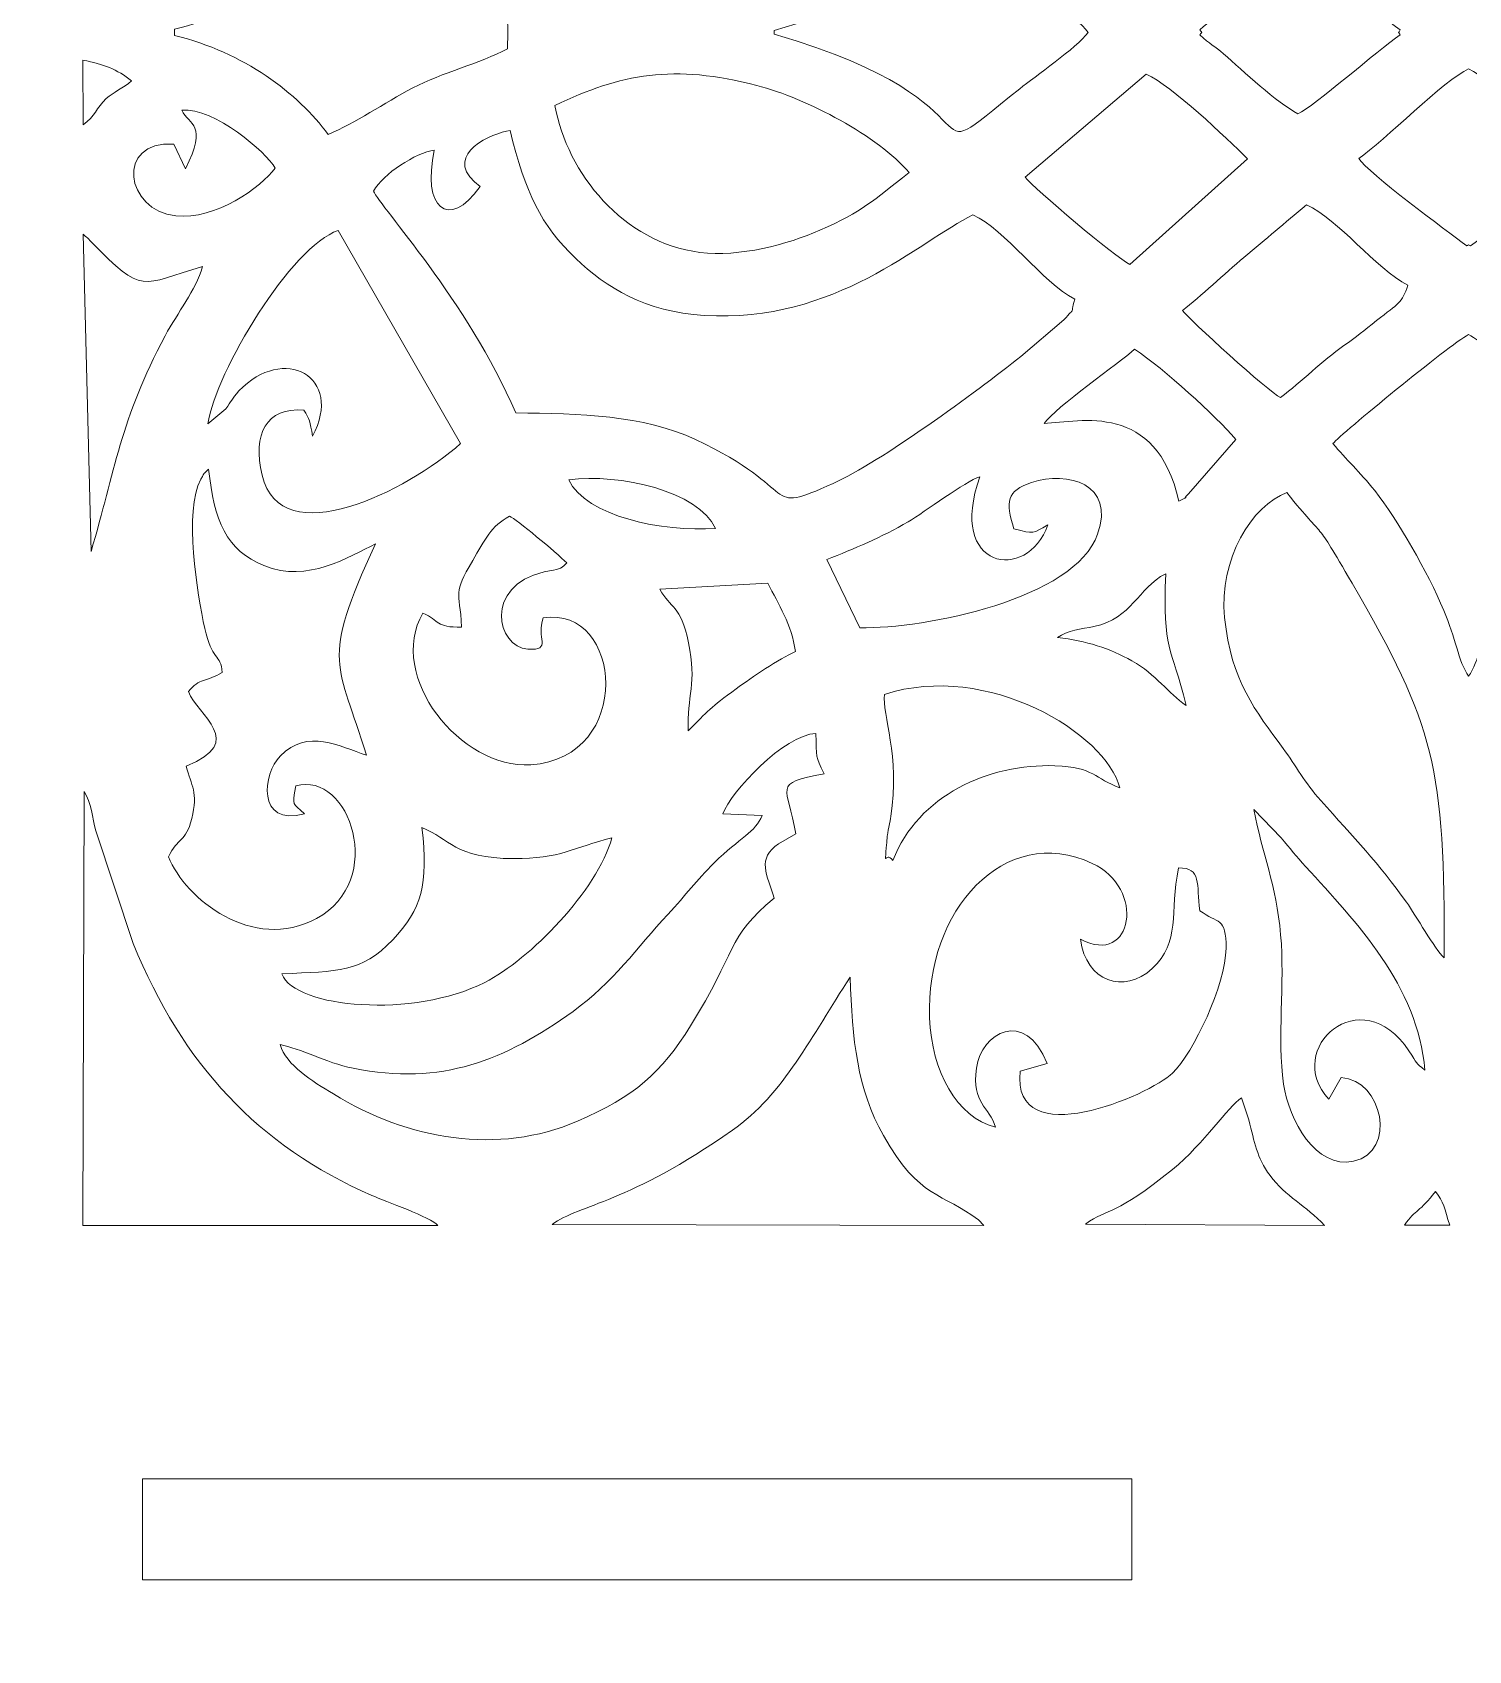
# Model space of a CAD drawing. Header units: millimetres. Extents: x 157 to 646, y -202 to 630.
# Drawn here: x 381.2 to 432.3, y 389 to 446.5 of the extents above; entities that cross this region are included whole.
import ezdxf

# ---------------------------------------------------------------- set-up
doc = ezdxf.new("R2010")
doc.units = ezdxf.units.MM
doc.header["$MEASUREMENT"] = 0
doc.layers.add('layer 1', color=7, linetype='Continuous')

msp = doc.modelspace()

# ---------------------------------------------------------------- linework, layer by layer
at = {"layer": 'layer 1', "color": 240, "lineweight": 9}
for points, knots in [([(157.1514, 506.4766), (157.1514, 506.4766), (157.1514, 391.4766), (157.1514, 391.4766), (157.1514, 391.4766), (157.1399, 390.9431), (157.7854, 387.4766), (161.5119, 387.4766), (161.5119, 387.4766), (280.1487, 387.4766), (428.5206, 387.4501), (534.1882, 387.4501), (534.1882, 387.4501), (534.1882, 394.6359), (534.1882, 389.1493), (534.1882, 407.7217), (534.1882, 407.7217), (529.1451, 409.8348), (525.5787, 414.8287), (525.5787, 420.6156), (525.5787, 420.6156), (525.5787, 420.6156), (525.5787, 481.3641), (525.5787, 481.3641), (525.5787, 481.3641), (525.5787, 487.151), (529.1451, 492.1449), (534.1882, 494.258), (534.1882, 494.258), (534.1882, 494.258), (534.1882, 510.5031), (534.1882, 510.5031), (534.1882, 510.5031), (428.5206, 510.5031), (280.1487, 510.4766), (161.5119, 510.4766), (161.5119, 510.4766), (157.7854, 510.4766), (157.1399, 507.0101), (157.1514, 506.4766)], [0, 0, 0, 0, 0.0909091, 0.0909091, 0.0909091, 0.0909091, 0.1818182, 0.1818182, 0.1818182, 0.1818182, 0.2727273, 0.2727273, 0.2727273, 0.2727273, 0.3636364, 0.3636364, 0.3636364, 0.3636364, 0.4545455, 0.4545455, 0.4545455, 0.4545455, 0.5454545, 0.5454545, 0.5454545, 0.5454545, 0.6363636, 0.6363636, 0.6363636, 0.6363636, 0.7272727, 0.7272727, 0.7272727, 0.7272727, 0.8181818, 0.8181818, 0.8181818, 0.8181818, 1, 1, 1, 1]), ([(407.6091, 446.4098), (416.3236, 443.8997), (412.2382, 441.1815), (416.3378, 444.4736), (416.3378, 444.4736), (416.8689, 444.9002), (418.3508, 445.9159), (418.7739, 446.4766), (418.7739, 446.4766), (418.3508, 447.0373), (416.8689, 448.053), (416.3378, 448.4796), (416.3378, 448.4796), (412.2382, 451.7717), (416.3236, 449.0535), (407.6091, 446.5434), (407.6091, 446.5434), (407.6091, 446.5434), (407.6091, 446.4098), (407.6091, 446.4098)], [0, 0, 0, 0, 0.1666667, 0.1666667, 0.1666667, 0.1666667, 0.3333333, 0.3333333, 0.3333333, 0.3333333, 0.5, 0.5, 0.5, 0.5, 0.6666667, 0.6666667, 0.6666667, 0.6666667, 1, 1, 1, 1]), ([(391.7637, 442.8439), (392.7161, 443.2558), (393.742, 443.9595), (394.7654, 444.5007), (394.7654, 444.5007), (395.8197, 445.0581), (397.1252, 445.3537), (398.1366, 445.897), (398.1366, 445.897), (398.1366, 445.897), (398.1429, 446.4766), (398.1429, 446.4766), (398.1429, 446.4766), (398.1429, 446.4766), (398.1366, 447.0562), (398.1366, 447.0562), (398.1366, 447.0562), (397.1252, 447.5995), (395.8197, 447.8951), (394.7654, 448.4525), (394.7654, 448.4525), (393.742, 448.9937), (392.7161, 449.6974), (391.7637, 450.1093), (391.7637, 450.1093), (390.6887, 448.642), (388.7578, 447.1802), (386.3038, 446.5898), (386.3038, 446.5898), (386.3038, 446.5898), (386.3038, 446.3634), (386.3038, 446.3634), (386.3038, 446.3634), (388.7578, 445.773), (390.6887, 444.3112), (391.7637, 442.8439)], [0, 0, 0, 0, 0.1, 0.1, 0.1, 0.1, 0.2, 0.2, 0.2, 0.2, 0.3, 0.3, 0.3, 0.3, 0.4, 0.4, 0.4, 0.4, 0.5, 0.5, 0.5, 0.5, 0.6, 0.6, 0.6, 0.6, 0.7, 0.7, 0.7, 0.7, 0.8, 0.8, 0.8, 0.8, 1, 1, 1, 1]), ([(426.2227, 443.5865), (426.8198, 443.8495), (429.0427, 445.8293), (429.8639, 446.3865), (429.8639, 446.3865), (429.8492, 446.4137), (429.8293, 446.444), (429.8049, 446.4766), (429.8049, 446.4766), (429.8293, 446.5092), (429.8492, 446.5395), (429.8639, 446.5667), (429.8639, 446.5667), (429.0427, 447.1239), (426.8198, 449.1037), (426.2227, 449.3667), (426.2227, 449.3667), (425.481, 448.974), (424.2786, 447.8495), (423.5828, 447.2377), (423.5828, 447.2377), (423.2772, 446.969), (423.1029, 446.8988), (422.7387, 446.5667), (422.7387, 446.5667), (422.7487, 446.5475), (422.7726, 446.5168), (422.8082, 446.4766), (422.8082, 446.4766), (422.7726, 446.4364), (422.7487, 446.4057), (422.7387, 446.3865), (422.7387, 446.3865), (423.1029, 446.0544), (423.2772, 445.9842), (423.5828, 445.7155), (423.5828, 445.7155), (424.2786, 445.1037), (425.481, 443.9792), (426.2227, 443.5865)], [0, 0, 0, 0, 0.0909091, 0.0909091, 0.0909091, 0.0909091, 0.1818182, 0.1818182, 0.1818182, 0.1818182, 0.2727273, 0.2727273, 0.2727273, 0.2727273, 0.3636364, 0.3636364, 0.3636364, 0.3636364, 0.4545455, 0.4545455, 0.4545455, 0.4545455, 0.5454545, 0.5454545, 0.5454545, 0.5454545, 0.6363636, 0.6363636, 0.6363636, 0.6363636, 0.7272727, 0.7272727, 0.7272727, 0.7272727, 0.8181818, 0.8181818, 0.8181818, 0.8181818, 1, 1, 1, 1]), ([(384.7727, 444.7546), (384.2478, 445.1689), (383.7892, 445.347), (383.0417, 445.4857), (383.0417, 445.4857), (383.0417, 445.4857), (383.0484, 443.1923), (383.0484, 443.1923), (383.0484, 443.1923), (383.4787, 443.4913), (383.513, 443.7941), (383.8711, 444.1228), (383.8711, 444.1228), (384.125, 444.3556), (384.4876, 444.4948), (384.7727, 444.7546)], [0, 0, 0, 0, 0.2, 0.2, 0.2, 0.2, 0.4, 0.4, 0.4, 0.4, 0.6, 0.6, 0.6, 0.6, 1, 1, 1, 1]), ([(412.4057, 441.4909), (411.3141, 442.7906), (408.7797, 444.1263), (406.9977, 444.5909), (406.9977, 444.5909), (404.0448, 445.3605), (402.1557, 445.0003), (399.8217, 443.8785), (399.8217, 443.8785), (400.2506, 441.4679), (402.2561, 438.9942), (404.97, 438.6571), (404.97, 438.6571), (406.3882, 438.481), (408.0946, 438.9402), (409.2344, 439.4447), (409.2344, 439.4447), (410.7914, 440.1336), (411.0878, 440.4737), (412.4057, 441.4909)], [0, 0, 0, 0, 0.1666667, 0.1666667, 0.1666667, 0.1666667, 0.3333333, 0.3333333, 0.3333333, 0.3333333, 0.5, 0.5, 0.5, 0.5, 0.6666667, 0.6666667, 0.6666667, 0.6666667, 1, 1, 1, 1]), ([(432.3635, 438.8894), (432.3444, 438.8972), (432.3213, 438.9085), (432.2951, 438.9223), (432.2951, 438.9223), (432.2689, 438.9085), (432.2458, 438.8972), (432.2267, 438.8894), (432.2267, 438.8894), (431.4868, 439.4455), (428.7272, 441.4687), (428.3886, 441.9975), (428.3886, 441.9975), (429.2736, 442.6081), (431.4428, 444.7922), (432.2951, 445.1846), (432.2951, 445.1846), (433.1474, 444.7922), (435.3166, 442.6081), (436.2016, 441.9975), (436.2016, 441.9975), (435.863, 441.4687), (433.1034, 439.4455), (432.3635, 438.8894)], [0, 0, 0, 0, 0.1428571, 0.1428571, 0.1428571, 0.1428571, 0.2857143, 0.2857143, 0.2857143, 0.2857143, 0.4285714, 0.4285714, 0.4285714, 0.4285714, 0.5714286, 0.5714286, 0.5714286, 0.5714286, 0.7142857, 0.7142857, 0.7142857, 0.7142857, 1, 1, 1, 1]), ([(420.2518, 438.229), (420.2518, 438.229), (424.4385, 441.9805), (424.4385, 441.9805), (424.4385, 441.9805), (423.6649, 442.7477), (421.7584, 444.569), (420.8344, 444.995), (420.8344, 444.995), (420.8344, 444.995), (416.5338, 441.3277), (416.5338, 441.3277), (416.5338, 441.3277), (416.8316, 440.9508), (419.7658, 438.457), (420.2518, 438.229)], [0, 0, 0, 0, 0.2, 0.2, 0.2, 0.2, 0.4, 0.4, 0.4, 0.4, 0.6, 0.6, 0.6, 0.6, 1, 1, 1, 1]), ([(389.8785, 441.6541), (389.5475, 442.2144), (387.7378, 443.8088), (386.5535, 443.7066), (386.5535, 443.7066), (386.831, 443.1802), (387.4867, 443.2255), (386.687, 441.6242), (386.687, 441.6242), (386.687, 441.6242), (386.2773, 442.5054), (386.2773, 442.5054), (386.2773, 442.5054), (384.1737, 442.6324), (384.5465, 440.1423), (386.3439, 439.9516), (386.3439, 439.9516), (387.7494, 439.8024), (389.386, 440.9788), (389.8785, 441.6541)], [0, 0, 0, 0, 0.1666667, 0.1666667, 0.1666667, 0.1666667, 0.3333333, 0.3333333, 0.3333333, 0.3333333, 0.5, 0.5, 0.5, 0.5, 0.6666667, 0.6666667, 0.6666667, 0.6666667, 1, 1, 1, 1]), ([(398.4348, 432.9512), (400.6777, 432.9422), (402.9717, 432.8692), (404.8187, 432.0064), (404.8187, 432.0064), (408.663, 430.2108), (407.1386, 429.2841), (409.711, 430.4469), (409.711, 430.4469), (411.3993, 431.2098), (414.7732, 433.6811), (416.3749, 434.9595), (416.3749, 434.9595), (416.3749, 434.9595), (417.9072, 436.2583), (417.9072, 436.2583), (417.9072, 436.2583), (418.3758, 436.8027), (418.1022, 436.3353), (418.2942, 436.9925), (418.2942, 436.9925), (417.1404, 437.5959), (415.8185, 439.4714), (414.6764, 439.9906), (414.6764, 439.9906), (412.7747, 439.0578), (409.7909, 436.1307), (405.1261, 436.4191), (405.1261, 436.4191), (403.0178, 436.5495), (401.6375, 437.4089), (400.5601, 438.4382), (400.5601, 438.4382), (399.3119, 439.6306), (398.7729, 440.7759), (398.2256, 442.9853), (398.2256, 442.9853), (397.6077, 442.9132), (395.8725, 442.1618), (396.9658, 441.162), (396.9658, 441.162), (396.9658, 441.162), (397.1617, 441.0014), (397.1617, 441.0014), (397.1617, 441.0014), (396.031, 439.403), (395.0803, 440.2566), (395.5337, 442.289), (395.5337, 442.289), (394.8716, 442.2051), (393.7081, 441.4368), (393.3711, 440.8381), (393.3711, 440.8381), (393.6126, 440.276), (396.6813, 436.9668), (398.4348, 432.9512)], [0, 0, 0, 0, 0.0666667, 0.0666667, 0.0666667, 0.0666667, 0.1333333, 0.1333333, 0.1333333, 0.1333333, 0.2, 0.2, 0.2, 0.2, 0.2666667, 0.2666667, 0.2666667, 0.2666667, 0.3333333, 0.3333333, 0.3333333, 0.3333333, 0.4, 0.4, 0.4, 0.4, 0.4666667, 0.4666667, 0.4666667, 0.4666667, 0.5333333, 0.5333333, 0.5333333, 0.5333333, 0.6, 0.6, 0.6, 0.6, 0.6666667, 0.6666667, 0.6666667, 0.6666667, 0.7333333, 0.7333333, 0.7333333, 0.7333333, 0.8, 0.8, 0.8, 0.8, 0.8666667, 0.8666667, 0.8666667, 0.8666667, 1, 1, 1, 1]), ([(425.6069, 433.5034), (426.3606, 434.067), (427.0922, 434.8025), (427.8639, 435.346), (427.8639, 435.346), (428.3157, 435.6642), (428.5664, 435.8649), (429.0227, 436.2312), (429.0227, 436.2312), (429.818, 436.8694), (429.9164, 436.8431), (430.1386, 437.487), (430.1386, 437.487), (428.9641, 438.0974), (427.6775, 439.8384), (426.5306, 440.3447), (426.5306, 440.3447), (425.7281, 439.6835), (425.1271, 439.1548), (424.2997, 438.4705), (424.2997, 438.4705), (423.6315, 437.9178), (422.7699, 437.0786), (422.1213, 436.5953), (422.1213, 436.5953), (422.3315, 436.3013), (425.2114, 433.6739), (425.6069, 433.5034)], [0, 0, 0, 0, 0.125, 0.125, 0.125, 0.125, 0.25, 0.25, 0.25, 0.25, 0.375, 0.375, 0.375, 0.375, 0.5, 0.5, 0.5, 0.5, 0.625, 0.625, 0.625, 0.625, 0.75, 0.75, 0.75, 0.75, 1, 1, 1, 1]), ([(391.1996, 432.124), (391.1269, 432.6561), (391.0982, 432.73), (390.8989, 433.054), (390.8989, 433.054), (389.5503, 433.1502), (389.0647, 432.2097), (389.4151, 430.7389), (389.4151, 430.7389), (390.089, 427.911), (394.5794, 430.1863), (396.4675, 431.8629), (396.4675, 431.8629), (396.4675, 431.8629), (392.1114, 439.4328), (392.1114, 439.4328), (392.1114, 439.4328), (390.4711, 438.8906), (387.7509, 434.4236), (387.4869, 432.5619), (387.4869, 432.5619), (387.4869, 432.5619), (388.1188, 433.1001), (388.1188, 433.1001), (388.1188, 433.1001), (388.3317, 433.3685), (388.3224, 433.45), (388.5901, 433.7334), (388.5901, 433.7334), (390.1652, 435.4008), (392.3436, 434.2449), (391.1996, 432.124)], [0, 0, 0, 0, 0.1111111, 0.1111111, 0.1111111, 0.1111111, 0.2222222, 0.2222222, 0.2222222, 0.2222222, 0.3333333, 0.3333333, 0.3333333, 0.3333333, 0.4444444, 0.4444444, 0.4444444, 0.4444444, 0.5555556, 0.5555556, 0.5555556, 0.5555556, 0.6666667, 0.6666667, 0.6666667, 0.6666667, 0.7777778, 0.7777778, 0.7777778, 0.7777778, 1, 1, 1, 1]), ([(387.2977, 438.1502), (385.106, 437.5087), (385.1774, 437.1324), (383.3603, 439.0106), (383.3603, 439.0106), (383.1367, 439.2417), (383.308, 439.0935), (383.05, 439.2999), (383.05, 439.2999), (383.05, 439.2999), (383.3343, 428.0303), (383.3343, 428.0303), (383.3343, 428.0303), (384.1812, 430.8895), (384.3691, 432.7101), (385.9697, 435.6968), (385.9697, 435.6968), (386.4193, 436.5357), (387.0314, 437.2835), (387.2977, 438.1502)], [0, 0, 0, 0, 0.1666667, 0.1666667, 0.1666667, 0.1666667, 0.3333333, 0.3333333, 0.3333333, 0.3333333, 0.5, 0.5, 0.5, 0.5, 0.6666667, 0.6666667, 0.6666667, 0.6666667, 1, 1, 1, 1]), ([(432.2951, 435.7411), (433.0229, 435.339), (436.8321, 432.2033), (437.1165, 431.8629), (437.1165, 431.8629), (436.6538, 431.2967), (436.1707, 430.8711), (435.6331, 430.1904), (435.6331, 430.1904), (434.7909, 429.1242), (433.7656, 427.3163), (433.1746, 425.9315), (433.1746, 425.9315), (432.7553, 424.9494), (432.6699, 424.1422), (432.2951, 423.5912), (432.2951, 423.5912), (431.9203, 424.1422), (431.8349, 424.9494), (431.4156, 425.9315), (431.4156, 425.9315), (430.8246, 427.3163), (429.7993, 429.1242), (428.9571, 430.1904), (428.9571, 430.1904), (428.4195, 430.8711), (427.9364, 431.2967), (427.4737, 431.8629), (427.4737, 431.8629), (427.7581, 432.2033), (431.5673, 435.339), (432.2951, 435.7411)], [0, 0, 0, 0, 0.1111111, 0.1111111, 0.1111111, 0.1111111, 0.2222222, 0.2222222, 0.2222222, 0.2222222, 0.3333333, 0.3333333, 0.3333333, 0.3333333, 0.4444444, 0.4444444, 0.4444444, 0.4444444, 0.5555556, 0.5555556, 0.5555556, 0.5555556, 0.6666667, 0.6666667, 0.6666667, 0.6666667, 0.7777778, 0.7777778, 0.7777778, 0.7777778, 1, 1, 1, 1]), ([(421.9999, 429.8204), (422.5396, 430.1143), (422.024, 429.773), (422.3393, 430.073), (422.3393, 430.073), (422.3393, 430.073), (424.0169, 432.0129), (424.0169, 432.0129), (424.0169, 432.0129), (423.291, 432.8596), (421.476, 434.5128), (420.4222, 435.2157), (420.4222, 435.2157), (419.8709, 434.7224), (417.6191, 433.1572), (417.2054, 432.5779), (417.2054, 432.5779), (418.51, 432.6423), (421.1708, 433.3693), (421.9999, 429.8204)], [0, 0, 0, 0, 0.1666667, 0.1666667, 0.1666667, 0.1666667, 0.3333333, 0.3333333, 0.3333333, 0.3333333, 0.5, 0.5, 0.5, 0.5, 0.6666667, 0.6666667, 0.6666667, 0.6666667, 1, 1, 1, 1]), ([(390.6123, 419.7029), (390.4776, 418.9191), (390.4869, 419.1316), (390.9209, 418.705), (390.9209, 418.705), (389.1912, 418.2467), (389.4487, 420.1406), (390.0523, 420.7577), (390.0523, 420.7577), (391.0371, 421.7645), (392.1659, 421.0991), (393.1178, 420.7852), (393.1178, 420.7852), (392.1447, 424.0698), (391.4312, 424.0238), (393.4462, 428.2984), (393.4462, 428.2984), (392.4835, 427.8451), (391.0499, 426.8892), (389.479, 427.5239), (389.479, 427.5239), (388.1507, 428.0608), (387.7006, 429.1303), (387.5125, 430.9539), (387.5125, 430.9539), (387.2572, 430.6978), (387.4185, 430.932), (387.2367, 430.5933), (387.2367, 430.5933), (386.6207, 429.4864), (387.1149, 426.4885), (387.3738, 425.2943), (387.3738, 425.2943), (387.6178, 424.1682), (387.9538, 424.3895), (387.9922, 423.73), (387.9922, 423.73), (387.4377, 423.3891), (387.1827, 423.5377), (386.7955, 423.0508), (386.7955, 423.0508), (387.1113, 422.19), (388.8933, 421.2712), (386.7163, 420.4004), (386.7163, 420.4004), (386.8984, 419.6959), (387.1454, 419.4865), (386.9126, 418.5356), (386.9126, 418.5356), (386.7022, 417.677), (386.4035, 417.8745), (386.0879, 417.1761), (386.0879, 417.1761), (386.6838, 415.6802), (389.0698, 413.7693), (391.3416, 414.985), (391.3416, 414.985), (393.8466, 416.3253), (392.5322, 420.2298), (390.6123, 419.7029)], [0, 0, 0, 0, 0.0625, 0.0625, 0.0625, 0.0625, 0.125, 0.125, 0.125, 0.125, 0.1875, 0.1875, 0.1875, 0.1875, 0.25, 0.25, 0.25, 0.25, 0.3125, 0.3125, 0.3125, 0.3125, 0.375, 0.375, 0.375, 0.375, 0.4375, 0.4375, 0.4375, 0.4375, 0.5, 0.5, 0.5, 0.5, 0.5625, 0.5625, 0.5625, 0.5625, 0.625, 0.625, 0.625, 0.625, 0.6875, 0.6875, 0.6875, 0.6875, 0.75, 0.75, 0.75, 0.75, 0.8125, 0.8125, 0.8125, 0.8125, 0.875, 0.875, 0.875, 0.875, 1, 1, 1, 1]), ([(405.5302, 428.8474), (404.9144, 430.1749), (402.1187, 430.8074), (400.3126, 430.5791), (400.3126, 430.5791), (400.9166, 429.272), (403.6464, 428.7141), (405.5302, 428.8474)], [0, 0, 0, 0, 0.3333333, 0.3333333, 0.3333333, 0.3333333, 1, 1, 1, 1]), ([(410.6548, 425.3174), (412.9857, 425.2736), (418.2989, 426.3423), (419.1097, 428.6404), (419.1097, 428.6404), (419.7459, 430.4435), (418.0372, 430.8957), (416.7635, 430.4794), (416.7635, 430.4794), (415.8733, 430.1885), (415.8182, 429.7933), (416.135, 428.837), (416.135, 428.837), (416.8682, 428.6422), (416.7803, 428.6579), (417.3444, 428.9741), (417.3444, 428.9741), (416.5949, 426.8935), (413.7299, 427.3943), (414.9256, 430.6853), (414.9256, 430.6853), (414.4051, 430.5203), (412.9649, 429.431), (412.374, 429.0847), (412.374, 429.0847), (411.4274, 428.53), (410.453, 428.1235), (409.4813, 427.7438), (409.4813, 427.7438), (409.4813, 427.7438), (410.6548, 425.3174), (410.6548, 425.3174)], [0, 0, 0, 0, 0.1111111, 0.1111111, 0.1111111, 0.1111111, 0.2222222, 0.2222222, 0.2222222, 0.2222222, 0.3333333, 0.3333333, 0.3333333, 0.3333333, 0.4444444, 0.4444444, 0.4444444, 0.4444444, 0.5555556, 0.5555556, 0.5555556, 0.5555556, 0.6666667, 0.6666667, 0.6666667, 0.6666667, 0.7777778, 0.7777778, 0.7777778, 0.7777778, 1, 1, 1, 1]), ([(431.4223, 413.5851), (431.4601, 420.4074), (431.0882, 421.8211), (428.1549, 426.8984), (428.1549, 426.8984), (426.7454, 429.3382), (427.2886, 428.3016), (425.8346, 430.1185), (425.8346, 430.1185), (424.6096, 429.6897), (423.4047, 427.7342), (423.6198, 425.678), (423.6198, 425.678), (423.8569, 423.4107), (424.7229, 422.3637), (425.7019, 421.0289), (425.7019, 421.0289), (426.1618, 420.4018), (426.4666, 419.8166), (427.0362, 419.1811), (427.0362, 419.1811), (428.2227, 417.8572), (429.1069, 416.9322), (430.0847, 415.5631), (430.0847, 415.5631), (430.4232, 415.089), (431.0819, 413.9088), (431.4223, 413.5851)], [0, 0, 0, 0, 0.125, 0.125, 0.125, 0.125, 0.25, 0.25, 0.25, 0.25, 0.375, 0.375, 0.375, 0.375, 0.5, 0.5, 0.5, 0.5, 0.625, 0.625, 0.625, 0.625, 0.75, 0.75, 0.75, 0.75, 1, 1, 1, 1]), ([(399.4054, 425.6654), (399.1223, 424.9681), (399.7582, 424.5005), (398.8513, 424.555), (398.8513, 424.555), (397.7593, 424.6206), (397.2653, 426.8013), (399.4348, 427.2992), (399.4348, 427.2992), (400.0404, 427.4382), (399.9354, 427.3403), (400.2488, 427.62), (400.2488, 427.62), (399.8598, 427.9989), (398.4396, 429.1772), (398.2038, 429.284), (398.2038, 429.284), (397.5571, 428.9363), (397.3224, 428.4341), (396.8971, 427.7043), (396.8971, 427.7043), (396.173, 426.4618), (396.4339, 426.7094), (396.5024, 425.3399), (396.5024, 425.3399), (395.5753, 425.3214), (395.7364, 425.5664), (395.1249, 425.8363), (395.1249, 425.8363), (393.8322, 423.6025), (396.4576, 420.2891), (398.9602, 420.4496), (398.9602, 420.4496), (402.6538, 420.6865), (402.2265, 426.1334), (399.4054, 425.6654)], [0, 0, 0, 0, 0.1, 0.1, 0.1, 0.1, 0.2, 0.2, 0.2, 0.2, 0.3, 0.3, 0.3, 0.3, 0.4, 0.4, 0.4, 0.4, 0.5, 0.5, 0.5, 0.5, 0.6, 0.6, 0.6, 0.6, 0.7, 0.7, 0.7, 0.7, 0.8, 0.8, 0.8, 0.8, 1, 1, 1, 1]), ([(404.5606, 421.6551), (405.2507, 422.3685), (405.3495, 422.4768), (406.2655, 423.1498), (406.2655, 423.1498), (406.8177, 423.5555), (407.7875, 424.2105), (408.3647, 424.4735), (408.3647, 424.4735), (408.2485, 425.4351), (407.7544, 426.1479), (407.3925, 426.9012), (407.3925, 426.9012), (407.3925, 426.9012), (403.5467, 426.6863), (403.5467, 426.6863), (403.5467, 426.6863), (403.9307, 425.9801), (404.2793, 426.1627), (404.5711, 424.7804), (404.5711, 424.7804), (404.8744, 423.3436), (404.5062, 422.8927), (404.5606, 421.6551)], [0, 0, 0, 0, 0.1428571, 0.1428571, 0.1428571, 0.1428571, 0.2857143, 0.2857143, 0.2857143, 0.2857143, 0.4285714, 0.4285714, 0.4285714, 0.4285714, 0.5714286, 0.5714286, 0.5714286, 0.5714286, 0.7142857, 0.7142857, 0.7142857, 0.7142857, 1, 1, 1, 1]), ([(422.2608, 422.5543), (421.7161, 424.7309), (421.4262, 424.4535), (421.529, 427.2389), (421.529, 427.2389), (420.5184, 426.7059), (420.3489, 425.6531), (418.9795, 425.363), (418.9795, 425.363), (418.5505, 425.2724), (418.0218, 425.2223), (417.6849, 424.9706), (417.6849, 424.9706), (418.7033, 424.8598), (419.5496, 424.5801), (420.3284, 424.1441), (420.3284, 424.1441), (421.1972, 423.6579), (421.6026, 422.9897), (422.2608, 422.5543)], [0, 0, 0, 0, 0.1666667, 0.1666667, 0.1666667, 0.1666667, 0.3333333, 0.3333333, 0.3333333, 0.3333333, 0.5, 0.5, 0.5, 0.5, 0.6666667, 0.6666667, 0.6666667, 0.6666667, 1, 1, 1, 1]), ([(411.8321, 417.0449), (412.7436, 419.3737), (415.2314, 420.4939), (417.5935, 420.4128), (417.5935, 420.4128), (419.0086, 420.3642), (418.9867, 419.9516), (419.9021, 419.6284), (419.9021, 419.6284), (419.3978, 421.5598), (415.1984, 424.132), (411.5339, 422.951), (411.5339, 422.951), (411.4434, 422.223), (412.101, 420.7781), (411.7588, 418.6041), (411.7588, 418.6041), (411.7387, 418.4763), (411.6331, 417.9714), (411.6291, 417.9155), (411.6291, 417.9155), (411.5295, 416.5221), (411.5322, 417.4627), (411.8321, 417.0449)], [0, 0, 0, 0, 0.1428571, 0.1428571, 0.1428571, 0.1428571, 0.2857143, 0.2857143, 0.2857143, 0.2857143, 0.4285714, 0.4285714, 0.4285714, 0.4285714, 0.5714286, 0.5714286, 0.5714286, 0.5714286, 0.7142857, 0.7142857, 0.7142857, 0.7142857, 1, 1, 1, 1]), ([(407.6177, 415.7073), (407.3529, 416.5375), (406.9891, 417.1269), (407.7656, 417.6342), (407.7656, 417.6342), (407.7656, 417.6342), (408.3777, 417.9921), (408.3777, 417.9921), (408.3777, 417.9921), (408.1082, 419.7094), (407.484, 419.7631), (409.3949, 420.1314), (409.3949, 420.1314), (409.062, 420.769), (409.1189, 420.6917), (409.0958, 421.5615), (409.0958, 421.5615), (407.9634, 421.5144), (406.073, 419.493), (405.7854, 418.6992), (405.7854, 418.6992), (405.7854, 418.6992), (407.1815, 418.6497), (407.1815, 418.6497), (407.1815, 418.6497), (406.9631, 418.0564), (406.389, 417.854), (405.484, 416.9656), (405.484, 416.9656), (404.8241, 416.3177), (404.5012, 415.8506), (403.8306, 415.1292), (403.8306, 415.1292), (402.7394, 413.9557), (401.8777, 412.6983), (400.4631, 411.682), (400.4631, 411.682), (398.0563, 409.9529), (395.7997, 409.0236), (392.6463, 409.6625), (392.6463, 409.6625), (391.6543, 409.8635), (390.7772, 410.3757), (390.0494, 410.501), (390.0494, 410.501), (390.2755, 409.7623), (391.1907, 409.2133), (391.9471, 408.7479), (391.9471, 408.7479), (394.5979, 407.1168), (397.7996, 406.569), (400.6178, 407.7788), (400.6178, 407.7788), (402.675, 408.6618), (403.5837, 409.4882), (404.6407, 411.1705), (404.6407, 411.1705), (406.2932, 413.8005), (405.9075, 414.3147), (407.6177, 415.7073)], [0, 0, 0, 0, 0.0625, 0.0625, 0.0625, 0.0625, 0.125, 0.125, 0.125, 0.125, 0.1875, 0.1875, 0.1875, 0.1875, 0.25, 0.25, 0.25, 0.25, 0.3125, 0.3125, 0.3125, 0.3125, 0.375, 0.375, 0.375, 0.375, 0.4375, 0.4375, 0.4375, 0.4375, 0.5, 0.5, 0.5, 0.5, 0.5625, 0.5625, 0.5625, 0.5625, 0.625, 0.625, 0.625, 0.625, 0.6875, 0.6875, 0.6875, 0.6875, 0.75, 0.75, 0.75, 0.75, 0.8125, 0.8125, 0.8125, 0.8125, 0.875, 0.875, 0.875, 0.875, 1, 1, 1, 1]), ([(395.662, 404.0766), (395.4183, 404.3676), (393.7876, 404.9359), (393.3171, 405.1419), (393.3171, 405.1419), (389.2491, 406.9221), (386.6045, 409.7755), (384.8294, 414.0953), (384.8294, 414.0953), (384.8294, 414.0953), (383.5001, 418.0952), (383.5001, 418.0952), (383.5001, 418.0952), (383.3887, 418.5771), (383.3404, 419.0929), (383.0836, 419.5032), (383.0836, 419.5032), (383.0836, 419.5032), (383.0417, 404.0766), (383.0417, 404.0766), (383.0417, 404.0766), (383.0417, 404.0766), (395.662, 404.0766), (395.662, 404.0766)], [0, 0, 0, 0, 0.1428571, 0.1428571, 0.1428571, 0.1428571, 0.2857143, 0.2857143, 0.2857143, 0.2857143, 0.4285714, 0.4285714, 0.4285714, 0.4285714, 0.5714286, 0.5714286, 0.5714286, 0.5714286, 0.7142857, 0.7142857, 0.7142857, 0.7142857, 1, 1, 1, 1]), ([(427.7622, 409.3325), (427.7622, 409.3325), (427.3246, 408.5619), (427.3246, 408.5619), (427.3246, 408.5619), (425.6777, 410.3599), (428.4829, 412.8458), (430.1727, 410.278), (430.1727, 410.278), (430.477, 409.8151), (430.4036, 409.8623), (430.7413, 409.5987), (430.7413, 409.5987), (430.4845, 412.6007), (428.3045, 414.8522), (426.5068, 416.825), (426.5068, 416.825), (426.164, 417.2011), (425.96, 417.4636), (425.6279, 417.8523), (425.6279, 417.8523), (425.6279, 417.8523), (424.6564, 418.8605), (424.6564, 418.8605), (424.6564, 418.8605), (424.9683, 417.2794), (425.4528, 416.2029), (425.6137, 414.4069), (425.6137, 414.4069), (425.7694, 412.6696), (425.4826, 410.742), (425.7192, 409.1015), (425.7192, 409.1015), (425.9033, 407.8257), (426.8576, 406.0693), (428.2054, 406.3577), (428.2054, 406.3577), (429.7573, 406.6898), (429.2457, 409.2605), (427.7622, 409.3325)], [0, 0, 0, 0, 0.0909091, 0.0909091, 0.0909091, 0.0909091, 0.1818182, 0.1818182, 0.1818182, 0.1818182, 0.2727273, 0.2727273, 0.2727273, 0.2727273, 0.3636364, 0.3636364, 0.3636364, 0.3636364, 0.4545455, 0.4545455, 0.4545455, 0.4545455, 0.5454545, 0.5454545, 0.5454545, 0.5454545, 0.6363636, 0.6363636, 0.6363636, 0.6363636, 0.7272727, 0.7272727, 0.7272727, 0.7272727, 0.8181818, 0.8181818, 0.8181818, 0.8181818, 1, 1, 1, 1]), ([(401.8425, 417.8526), (400.5216, 417.5202), (399.9852, 417.0997), (398.3566, 417.1113), (398.3566, 417.1113), (396.2239, 417.1267), (396.0941, 417.8271), (395.0948, 418.2139), (395.0948, 418.2139), (395.3285, 416.1856), (395.0833, 415.3189), (394.0569, 414.2303), (394.0569, 414.2303), (392.9251, 413.0302), (392.1122, 413.1275), (390.1147, 413.014), (390.1147, 413.014), (390.5919, 411.7846), (394.8069, 411.4337), (397.325, 412.7124), (397.325, 412.7124), (398.9296, 413.5273), (401.3343, 415.9815), (401.8425, 417.8526)], [0, 0, 0, 0, 0.1428571, 0.1428571, 0.1428571, 0.1428571, 0.2857143, 0.2857143, 0.2857143, 0.2857143, 0.4285714, 0.4285714, 0.4285714, 0.4285714, 0.5714286, 0.5714286, 0.5714286, 0.5714286, 0.7142857, 0.7142857, 0.7142857, 0.7142857, 1, 1, 1, 1]), ([(415.4762, 407.5667), (415.2642, 408.3158), (414.625, 408.3885), (414.7983, 409.6644), (414.7983, 409.6644), (414.9707, 410.933), (416.532, 411.8012), (417.3106, 409.8326), (417.3106, 409.8326), (417.3106, 409.8326), (416.3513, 409.5589), (416.3513, 409.5589), (416.3513, 409.5589), (416.0503, 406.5807), (420.9522, 408.6968), (421.7706, 409.49), (421.7706, 409.49), (422.5174, 410.2139), (423.6605, 412.6306), (423.6746, 413.9253), (423.6746, 413.9253), (423.687, 415.0613), (423.3764, 414.7887), (422.7429, 415.2631), (422.7429, 415.2631), (422.6107, 416.2015), (422.8191, 416.7983), (421.9842, 416.7813), (421.9842, 416.7813), (421.6567, 415.1847), (422.0802, 414.1549), (421.044, 413.2042), (421.044, 413.2042), (420.0384, 412.2815), (418.6971, 412.7385), (418.4965, 414.247), (418.4965, 414.247), (420.387, 413.2595), (420.8177, 416.0663), (418.9182, 416.9444), (418.9182, 416.9444), (415.7826, 418.3938), (412.9833, 415.247), (413.1347, 411.4593), (413.1347, 411.4593), (413.2111, 409.5474), (414.0944, 407.9156), (415.4762, 407.5667)], [0, 0, 0, 0, 0.0769231, 0.0769231, 0.0769231, 0.0769231, 0.1538462, 0.1538462, 0.1538462, 0.1538462, 0.2307692, 0.2307692, 0.2307692, 0.2307692, 0.3076923, 0.3076923, 0.3076923, 0.3076923, 0.3846154, 0.3846154, 0.3846154, 0.3846154, 0.4615385, 0.4615385, 0.4615385, 0.4615385, 0.5384615, 0.5384615, 0.5384615, 0.5384615, 0.6153846, 0.6153846, 0.6153846, 0.6153846, 0.6923077, 0.6923077, 0.6923077, 0.6923077, 0.7692308, 0.7692308, 0.7692308, 0.7692308, 0.8461538, 0.8461538, 0.8461538, 0.8461538, 1, 1, 1, 1]), ([(415.0648, 404.0766), (415.0648, 404.0766), (414.8701, 404.2724), (414.8701, 404.2724), (414.8701, 404.2724), (413.6104, 405.2532), (412.785, 404.9868), (411.4941, 407.2674), (411.4941, 407.2674), (410.5572, 408.9226), (410.3903, 410.6924), (410.309, 412.8985), (410.309, 412.8985), (408.9556, 410.8238), (407.94, 408.7348), (406.1344, 407.4646), (406.1344, 407.4646), (402.4162, 404.8491), (400.726, 404.8351), (399.7178, 404.1115), (399.7178, 404.1115), (399.7178, 404.1115), (415.0648, 404.0766), (415.0648, 404.0766)], [0, 0, 0, 0, 0.1428571, 0.1428571, 0.1428571, 0.1428571, 0.2857143, 0.2857143, 0.2857143, 0.2857143, 0.4285714, 0.4285714, 0.4285714, 0.4285714, 0.5714286, 0.5714286, 0.5714286, 0.5714286, 0.7142857, 0.7142857, 0.7142857, 0.7142857, 1, 1, 1, 1]), ([(427.1736, 404.0766), (426.5115, 404.7804), (425.7813, 405.107), (425.2357, 405.8522), (425.2357, 405.8522), (424.7567, 406.5062), (424.6902, 407.0291), (424.4867, 407.824), (424.4867, 407.824), (424.4867, 407.824), (424.2214, 408.6066), (424.2214, 408.6066), (424.2214, 408.6066), (423.7371, 408.3003), (422.9172, 407.0076), (421.7688, 406.0658), (421.7688, 406.0658), (419.7321, 404.3957), (419.5045, 404.7212), (418.6719, 404.1236), (418.6719, 404.1236), (418.6719, 404.1236), (427.1736, 404.0766), (427.1736, 404.0766)], [0, 0, 0, 0, 0.1428571, 0.1428571, 0.1428571, 0.1428571, 0.2857143, 0.2857143, 0.2857143, 0.2857143, 0.4285714, 0.4285714, 0.4285714, 0.4285714, 0.5714286, 0.5714286, 0.5714286, 0.5714286, 0.7142857, 0.7142857, 0.7142857, 0.7142857, 1, 1, 1, 1]), ([(431.6239, 404.0838), (431.4287, 404.6768), (431.415, 404.9169), (431.1134, 405.2812), (431.1134, 405.2812), (430.5551, 404.5392), (430.4183, 404.6673), (430.0167, 404.0873), (430.0167, 404.0873), (430.0167, 404.0873), (431.6239, 404.0838), (431.6239, 404.0838)], [0, 0, 0, 0, 0.25, 0.25, 0.25, 0.25, 0.5, 0.5, 0.5, 0.5, 1, 1, 1, 1]), ([(385.1658, 391.4766), (385.1658, 391.4766), (385.1658, 395.0766), (385.1658, 395.0766), (385.1658, 395.0766), (385.1658, 395.0766), (420.3218, 395.0766), (420.3218, 395.0766), (420.3218, 395.0766), (420.3218, 395.0766), (420.3218, 391.4766), (420.3218, 391.4766), (420.3218, 391.4766), (420.3218, 391.4766), (385.1658, 391.4766), (385.1658, 391.4766)], [0, 0, 0, 0, 0.2, 0.2, 0.2, 0.2, 0.4, 0.4, 0.4, 0.4, 0.6, 0.6, 0.6, 0.6, 1, 1, 1, 1])]:
    msp.add_open_spline(points, degree=3, knots=knots, dxfattribs=at)
at = {"layer": 'layer 1', "color": 250, "lineweight": 9}
msp.add_open_spline([(515.5878, 493.7359), (515.5878, 493.7359), (496.6126, 493.7359), (496.6126, 493.7359), (496.6126, 493.7359), (496.6126, 493.7359), (496.6126, 417.4766), (496.6126, 417.4766), (496.6126, 417.4766), (496.6126, 417.4766), (491.6576, 417.4766), (491.6576, 417.4766), (491.6576, 417.4766), (491.6576, 417.4766), (491.6576, 493.7359), (491.6576, 493.7359), (491.6576, 493.7359), (491.6576, 493.7359), (293.0948, 493.7359), (293.0948, 493.7359), (293.0948, 493.7359), (293.0948, 493.7359), (293.0948, 417.4766), (293.0948, 417.4766), (293.0948, 417.4766), (293.0948, 417.4766), (288.0963, 417.4766), (288.0963, 417.4766), (288.0963, 417.4766), (288.0963, 417.4766), (288.0963, 493.7359), (288.0963, 493.7359), (288.0963, 493.7359), (288.0963, 493.7359), (168.7882, 493.7359), (168.7882, 493.7359), (168.7882, 493.7359), (168.7882, 493.7359), (168.7882, 498.8766), (168.7882, 498.8766), (168.7882, 498.8766), (168.7882, 498.8766), (515.5878, 498.8766), (515.5878, 498.8766), (515.5878, 498.8766), (515.5878, 498.8766), (515.5878, 493.7359), (515.5878, 493.7359)], degree=3, knots=[0, 0, 0, 0, 0.0769231, 0.0769231, 0.0769231, 0.0769231, 0.1538462, 0.1538462, 0.1538462, 0.1538462, 0.2307692, 0.2307692, 0.2307692, 0.2307692, 0.3076923, 0.3076923, 0.3076923, 0.3076923, 0.3846154, 0.3846154, 0.3846154, 0.3846154, 0.4615385, 0.4615385, 0.4615385, 0.4615385, 0.5384615, 0.5384615, 0.5384615, 0.5384615, 0.6153846, 0.6153846, 0.6153846, 0.6153846, 0.6923077, 0.6923077, 0.6923077, 0.6923077, 0.7692308, 0.7692308, 0.7692308, 0.7692308, 0.8461538, 0.8461538, 0.8461538, 0.8461538, 1, 1, 1, 1], dxfattribs=at)

doc.saveas('drawing.dxf')
